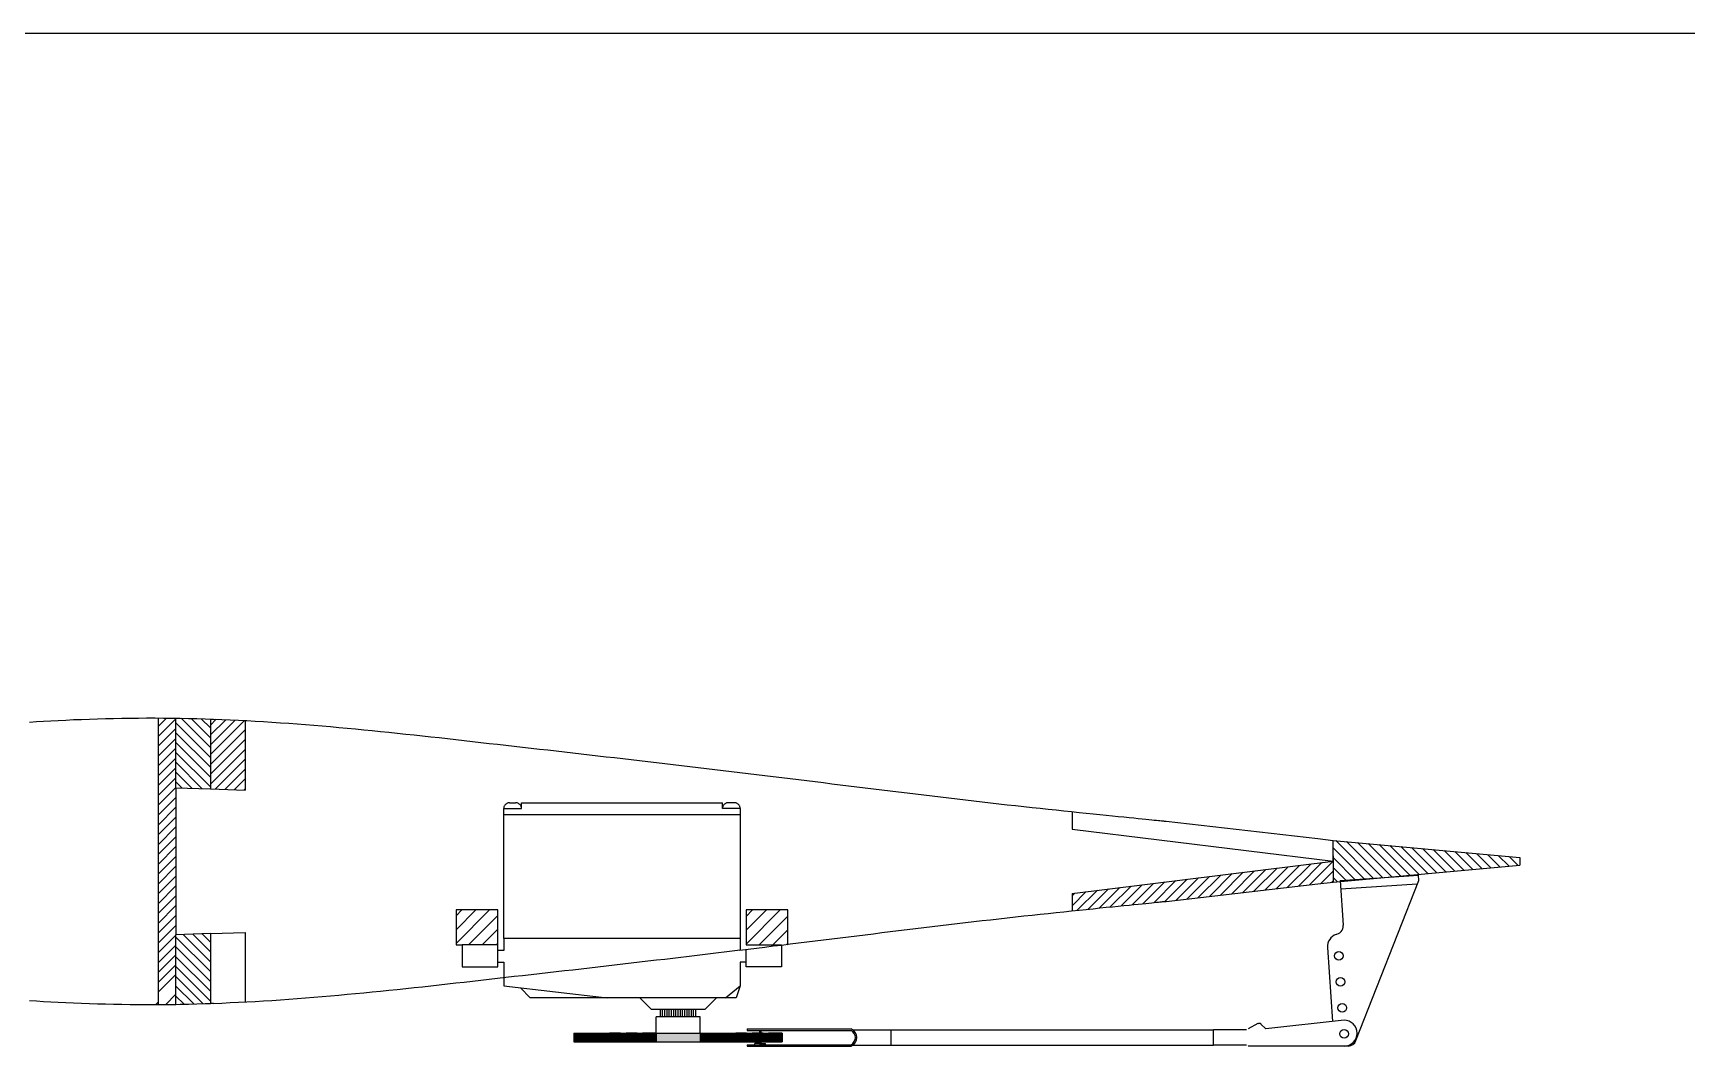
# Model space of a CAD drawing. Extents: x -766 to 850, y -844 to 880.
# Drawn here: x -267.1 to 34.6, y 694.5 to 879.5 of the extents above; entities that cross this region are included whole.
import ezdxf

# ---------------------------------------------------------------- set-up
doc = ezdxf.new("R2010")
doc.units = 0
doc.header["$LTSCALE"] = 25
doc.header["$MEASUREMENT"] = 0
doc.linetypes.add('HIDDEN', pattern=[9.525, 6.35, -3.175])
doc.layers.add('1', color=7, linetype='CONTINUOUS')
doc.layers.add('CONTINUOUS', color=7, linetype='CONTINUOUS')

# ---------------------------------------------------------------- blocks, each defined once
blk = doc.blocks.new('*U1')
at = {"layer": 'CONTINUOUS', "color": 7, "linetype": 'Continuous'}
for p, q in [((-24.22, 725.12), (-29.96, 730.86)), ((-22.57, 725.27), (-29.48, 732.17)), ((-20.93, 725.42), (-27.5, 731.99)), ((-19.28, 725.57), (-25.52, 731.81)), ((-17.64, 725.72), (-23.55, 731.63)), ((-15.99, 725.87), (-21.57, 731.45)), ((-14.34, 726.02), (-19.6, 731.27)), ((-12.7, 726.17), (-17.62, 731.09)), ((-11.05, 726.32), (-15.64, 730.91)), ((-9.41, 726.47), (-13.67, 730.73)), ((-7.76, 726.62), (-11.69, 730.55)), ((-6.11, 726.77), (-9.71, 730.37)), ((-4.47, 726.92), (-7.74, 730.19)), ((-25.87, 724.97), (-29.96, 729.06)), ((-27.51, 724.82), (-29.96, 727.27)), ((-2.82, 727.07), (-5.76, 730.01)), ((-1.18, 727.22), (-3.79, 729.83)), ((0.47, 727.37), (-1.81, 729.65)), ((2.12, 727.52), (0.17, 729.47)), ((3.76, 727.67), (2.14, 729.29)), ((-29.16, 724.67), (-29.96, 725.47))]:
    blk.add_line(p, q, dxfattribs=at)
blk = doc.blocks.new('*U2')
at = {"layer": 'CONTINUOUS', "color": 7, "linetype": 'Continuous'}
for p, q in [((-44.41, 722.93), (-40.19, 727.14)), ((-42.38, 723.17), (-38.15, 727.4)), ((-40.35, 723.4), (-36.1, 727.65)), ((-38.32, 723.63), (-34.05, 727.9)), ((-36.29, 723.87), (-32, 728.15)), ((-34.26, 724.1), (-29.96, 728.4)), ((-68.62, 720.27), (-64.77, 724.12)), ((-66.62, 720.47), (-62.72, 724.37)), ((-64.63, 720.67), (-60.67, 724.63)), ((-62.63, 720.87), (-58.63, 724.88)), ((-60.64, 721.07), (-56.58, 725.13)), ((-58.61, 721.3), (-54.53, 725.38)), ((-56.58, 721.53), (-52.48, 725.63)), ((-54.55, 721.77), (-50.43, 725.89)), ((-52.52, 722), (-48.39, 726.14)), ((-50.49, 722.23), (-46.34, 726.39)), ((-48.46, 722.47), (-44.29, 726.64)), ((-46.44, 722.7), (-42.24, 726.89)), ((-32.23, 724.33), (-29.96, 726.6)), ((-30.2, 724.57), (-29.96, 724.81)), ((-77.58, 720.29), (-75.01, 722.86)), ((-77.58, 722.08), (-77.06, 722.61)), ((-76.62, 719.45), (-72.96, 723.11)), ((-74.62, 719.66), (-70.91, 723.37)), ((-72.62, 719.87), (-68.87, 723.62)), ((-70.62, 720.07), (-66.82, 723.87))]:
    blk.add_line(p, q, dxfattribs=at)
blk = doc.blocks.new('*U3')
at = {"layer": 'CONTINUOUS', "color": 3, "linetype": 'Continuous'}
for p, q in [((-137.03, 718.32), (-135.84, 719.51)), ((-137.03, 715.81), (-133.33, 719.51)), ((-137.03, 713.29), (-130.81, 719.51)), ((-134.65, 713.16), (-129.41, 718.4)), ((-132.14, 713.16), (-129.41, 715.88)), ((-129.62, 713.16), (-129.41, 713.37))]:
    blk.add_line(p, q, dxfattribs=at)
blk = doc.blocks.new('*U5')
at = {"layer": 'CONTINUOUS', "color": 7, "linetype": 'Continuous'}
for p, q in [((-244.27, 752.98), (-242.72, 754.53)), ((-244.27, 751.18), (-241.03, 754.42)), ((-244.27, 749.39), (-241.03, 752.63)), ((-244.27, 747.59), (-241.03, 750.83)), ((-244.27, 745.8), (-241.03, 749.03)), ((-244.27, 744), (-241.03, 747.24)), ((-244.27, 742.2), (-241.03, 745.44)), ((-244.27, 740.41), (-241.03, 743.65)), ((-244.27, 738.61), (-241.03, 741.85)), ((-244.27, 736.81), (-241.03, 740.05)), ((-244.27, 735.02), (-241.03, 738.26)), ((-244.27, 733.22), (-241.03, 736.46)), ((-244.27, 731.43), (-241.03, 734.67)), ((-244.27, 729.63), (-241.03, 732.87)), ((-244.27, 727.83), (-241.03, 731.07)), ((-244.27, 726.04), (-241.03, 729.28)), ((-244.27, 724.24), (-241.03, 727.48)), ((-244.27, 722.45), (-241.03, 725.68)), ((-244.27, 720.65), (-241.03, 723.89)), ((-244.27, 718.85), (-241.03, 722.09)), ((-244.27, 717.06), (-241.03, 720.3)), ((-244.27, 715.26), (-241.03, 718.5)), ((-244.27, 713.47), (-241.03, 716.7)), ((-244.27, 711.67), (-241.03, 714.91)), ((-244.27, 709.87), (-241.03, 713.11)), ((-244.27, 708.08), (-241.03, 711.32)), ((-244.27, 706.28), (-241.03, 709.52)), ((-244.27, 704.49), (-241.03, 707.72)), ((-242.89, 702.27), (-241.03, 704.13)), ((-244.7, 702.26), (-244.27, 702.69)), ((-241.08, 702.29), (-241.03, 702.34))]:
    blk.add_line(p, q, dxfattribs=at)
blk = doc.blocks.new('*U6')
at = {"layer": 'CONTINUOUS', "color": 3, "linetype": 'Continuous'}
for p, q in [((-189.94, 718.43), (-188.86, 719.51)), ((-189.94, 715.92), (-186.35, 719.51)), ((-189.94, 713.4), (-183.83, 719.51)), ((-187.67, 713.16), (-182.32, 718.51)), ((-185.15, 713.16), (-182.32, 715.99)), ((-182.64, 713.16), (-182.32, 713.48))]:
    blk.add_line(p, q, dxfattribs=at)
blk = doc.blocks.new('*U11')
at = {"layer": 'CONTINUOUS', "color": 7, "linetype": 'Continuous'}
for p, q in [((-234.72, 710.06), (-239.7, 715.04)), ((-234.72, 711.86), (-237.96, 715.1)), ((-234.72, 713.65), (-236.23, 715.16)), ((-234.72, 708.26), (-241.03, 714.58)), ((-234.72, 706.47), (-241.03, 712.79)), ((-234.72, 704.67), (-241.03, 710.99)), ((-234.72, 702.88), (-241.03, 709.19)), ((-236.05, 702.41), (-241.03, 707.4)), ((-237.79, 702.36), (-241.03, 705.6)), ((-239.55, 702.32), (-241.03, 703.81))]:
    blk.add_line(p, q, dxfattribs=at)
blk = doc.blocks.new('*U12')
at = {"layer": 'CONTINUOUS', "color": 7, "linetype": 'Continuous'}
for p, q in [((-234.75, 753.25), (-233.68, 754.32)), ((-234.75, 751.45), (-231.95, 754.24)), ((-234.75, 749.66), (-230.24, 754.17)), ((-234.75, 747.86), (-228.53, 754.08)), ((-234.75, 746.06), (-228.4, 752.41)), ((-234.75, 744.27), (-228.4, 750.62)), ((-234.75, 742.47), (-228.4, 748.82)), ((-233.86, 741.56), (-228.4, 747.03)), ((-232.12, 741.5), (-228.4, 745.23)), ((-230.39, 741.44), (-228.4, 743.43)), ((-228.65, 741.38), (-228.4, 741.64))]:
    blk.add_line(p, q, dxfattribs=at)
blk = doc.blocks.new('*U13')
at = {"layer": 'CONTINUOUS', "color": 7, "linetype": 'Continuous'}
for p, q in [((-234.75, 749.15), (-240.09, 754.5)), ((-234.75, 750.95), (-238.26, 754.46)), ((-234.75, 752.75), (-236.41, 754.41)), ((-234.75, 747.36), (-241.03, 753.65)), ((-234.75, 745.56), (-241.03, 751.85)), ((-234.75, 743.77), (-241.03, 750.05)), ((-234.75, 741.97), (-241.03, 748.26)), ((-236.22, 741.65), (-241.03, 746.46)), ((-238.08, 741.71), (-241.03, 744.67)), ((-239.94, 741.78), (-241.03, 742.87))]:
    blk.add_line(p, q, dxfattribs=at)

msp = doc.modelspace()

# ---------------------------------------------------------------- linework, layer by layer
at = {"layer": '1', "color": 7, "linetype": 'Continuous'}
for p, q in [((-262.48, 754.12), (-261.09, 754.18)), ((-261.09, 754.18), (-259.69, 754.25)), ((-259.69, 754.25), (-258.26, 754.3)), ((-258.26, 754.3), (-256.82, 754.35)), ((-256.82, 754.35), (-255.36, 754.4)), ((-255.36, 754.4), (-253.89, 754.44)), ((-253.89, 754.44), (-252.4, 754.48)), ((-252.4, 754.48), (-250.9, 754.5)), ((-250.9, 754.5), (-249.4, 754.53)), ((-249.4, 754.53), (-247.88, 754.54)), ((-247.88, 754.54), (-246.37, 754.55)), ((-246.37, 754.55), (-244.84, 754.55)), ((-244.84, 754.55), (-243.32, 754.54)), ((-243.32, 754.54), (-241.8, 754.52)), ((-241.8, 754.52), (-240.27, 754.5)), ((-240.27, 754.5), (-238.75, 754.47)), ((-238.75, 754.47), (-237.22, 754.43)), ((-237.22, 754.43), (-235.7, 754.39)), ((-234.18, 754.33), (-232.65, 754.28)), ((-232.65, 754.28), (-231.13, 754.21)), ((-231.13, 754.21), (-229.6, 754.14)), ((-267.76, 753.81), (-266.48, 753.89)), ((-266.48, 753.89), (-265.17, 753.97)), ((-265.17, 753.97), (-263.84, 754.05)), ((-263.84, 754.05), (-262.48, 754.12)), ((-229.6, 754.14), (-228.4, 754.07)), ((-228.08, 754.06), (-226.56, 753.97)), ((-226.56, 753.97), (-225.03, 753.88)), ((-225.03, 753.88), (-223.51, 753.79)), ((-223.51, 753.79), (-221.98, 753.68)), ((-221.98, 753.68), (-220.46, 753.58)), ((-220.46, 753.58), (-218.94, 753.46)), ((-218.94, 753.46), (-217.41, 753.35)), ((-217.41, 753.35), (-215.89, 753.22)), ((-215.89, 753.22), (-214.36, 753.1)), ((-214.36, 753.1), (-212.84, 752.97)), ((-212.84, 752.97), (-211.32, 752.83)), ((-211.32, 752.83), (-209.79, 752.69)), ((-209.79, 752.69), (-208.27, 752.55)), ((-208.27, 752.55), (-206.74, 752.4)), ((-206.74, 752.4), (-205.22, 752.25)), ((-205.22, 752.25), (-203.7, 752.1)), ((-203.7, 752.1), (-202.17, 751.94)), ((-202.17, 751.94), (-200.65, 751.78)), ((-200.65, 751.78), (-199.12, 751.62)), ((-199.12, 751.62), (-197.6, 751.46)), ((-197.6, 751.46), (-196.08, 751.29)), ((-196.08, 751.29), (-194.55, 751.13)), ((-194.55, 751.13), (-193.03, 750.96)), ((-193.03, 750.96), (-191.5, 750.79)), ((-191.5, 750.79), (-189.98, 750.62)), ((-189.98, 750.62), (-188.46, 750.44)), ((-188.46, 750.44), (-186.93, 750.27)), ((-186.93, 750.27), (-185.41, 750.1)), ((-185.41, 750.1), (-183.88, 749.92)), ((-183.88, 749.92), (-182.36, 749.75)), ((-182.36, 749.75), (-180.84, 749.57)), ((-180.84, 749.57), (-179.31, 749.4)), ((-179.31, 749.4), (-177.79, 749.23)), ((-177.79, 749.23), (-176.26, 749.05)), ((-176.26, 749.05), (-174.74, 748.88)), ((-174.74, 748.88), (-173.22, 748.71)), ((-173.22, 748.71), (-171.69, 748.53)), ((-171.69, 748.53), (-170.17, 748.36)), ((-170.17, 748.36), (-168.64, 748.18)), ((-168.64, 748.18), (-167.12, 748.01)), ((-167.12, 748.01), (-165.6, 747.83)), ((-165.6, 747.83), (-164.07, 747.66)), ((-164.07, 747.66), (-162.55, 747.48)), ((-162.55, 747.48), (-161.02, 747.31)), ((-161.02, 747.31), (-159.5, 747.13)), ((-159.5, 747.13), (-157.98, 746.96)), ((-157.98, 746.96), (-156.45, 746.78)), ((-156.45, 746.78), (-154.93, 746.6)), ((-154.93, 746.6), (-153.4, 746.42)), ((-153.4, 746.42), (-151.88, 746.24)), ((-151.88, 746.24), (-150.36, 746.06)), ((-150.36, 746.06), (-148.83, 745.88)), ((-148.83, 745.88), (-147.31, 745.7)), ((-147.31, 745.7), (-145.78, 745.52)), ((-145.78, 745.52), (-144.26, 745.34)), ((-144.26, 745.34), (-142.74, 745.16)), ((-142.74, 745.16), (-141.21, 744.98)), ((-141.21, 744.98), (-139.69, 744.79)), ((-139.69, 744.79), (-138.16, 744.61)), ((-138.16, 744.61), (-136.64, 744.42)), ((-136.64, 744.42), (-135.12, 744.24)), ((-135.12, 744.24), (-133.59, 744.05)), ((-133.59, 744.05), (-132.07, 743.87)), ((-132.07, 743.87), (-130.54, 743.68)), ((-130.54, 743.68), (-129.02, 743.5)), ((-129.02, 743.5), (-127.5, 743.31)), ((-127.5, 743.31), (-125.97, 743.12)), ((-125.97, 743.12), (-124.45, 742.94)), ((-124.45, 742.94), (-122.92, 742.75)), ((-122.92, 742.75), (-121.4, 742.56)), ((-121.4, 742.56), (-119.88, 742.37)), ((-119.88, 742.37), (-118.35, 742.18)), ((-118.35, 742.18), (-116.83, 742)), ((-116.83, 742), (-115.3, 741.81)), ((-115.3, 741.81), (-113.78, 741.62)), ((-113.78, 741.62), (-112.26, 741.43)), ((-112.26, 741.43), (-110.73, 741.24)), ((-110.73, 741.24), (-109.21, 741.06)), ((-109.21, 741.06), (-107.68, 740.87)), ((-107.68, 740.87), (-106.16, 740.69)), ((-106.16, 740.69), (-104.64, 740.5)), ((-104.64, 740.5), (-103.11, 740.32)), ((-103.11, 740.32), (-101.59, 740.13)), ((-101.59, 740.13), (-100.06, 739.95)), ((-100.06, 739.95), (-98.54, 739.77)), ((-98.54, 739.77), (-97.02, 739.59)), ((-97.02, 739.59), (-95.49, 739.42)), ((-95.49, 739.42), (-93.97, 739.24)), ((-93.97, 739.24), (-92.44, 739.07)), ((-92.44, 739.07), (-90.92, 738.89)), ((-90.92, 738.89), (-89.4, 738.72)), ((-89.4, 738.72), (-87.88, 738.56)), ((-87.88, 738.56), (-86.37, 738.39)), ((-86.37, 738.39), (-84.86, 738.23)), ((-84.86, 738.23), (-83.38, 738.07)), ((-83.38, 738.07), (-81.91, 737.91)), ((-81.91, 737.91), (-80.47, 737.76)), ((-80.47, 737.76), (-79.05, 737.61)), ((-79.05, 737.61), (-77.67, 737.46)), ((-77.67, 737.46), (-76.31, 737.32)), ((-76.31, 737.32), (-75, 737.19)), ((-75, 737.19), (-73.73, 737.06)), ((-73.73, 737.06), (-72.5, 736.93)), ((-72.5, 736.93), (-71.33, 736.81)), ((-71.33, 736.81), (-70.2, 736.7)), ((-70.2, 736.7), (-69.14, 736.59)), ((-69.14, 736.59), (-68.13, 736.49)), ((-68.13, 736.49), (-67.19, 736.39)), ((-67.19, 736.39), (-66.32, 736.31)), ((-66.32, 736.31), (-65.52, 736.23)), ((-65.52, 736.23), (-64.8, 736.15)), ((-64.8, 736.15), (-64.14, 736.09)), ((-64.14, 736.09), (-63.56, 736.03)), ((-63.56, 736.03), (-63.04, 735.98)), ((-63.04, 735.98), (-62.58, 735.93)), ((-62.58, 735.93), (-62.18, 735.89)), ((-62.18, 735.89), (-61.84, 735.86)), ((-61.84, 735.86), (-61.54, 735.83)), ((-61.54, 735.83), (-61.29, 735.8)), ((-61.29, 735.8), (-61.07, 735.78)), ((-61.07, 735.78), (-60.9, 735.77)), ((-60.9, 735.77), (-60.77, 735.75)), ((-60.77, 735.75), (-60.66, 735.74)), ((-60.66, 735.74), (-60.58, 735.73)), ((-60.58, 735.73), (-60.52, 735.73)), ((-60.52, 735.73), (-60.48, 735.72)), ((-60.48, 735.72), (-60.46, 735.72)), ((-60.46, 735.72), (-60.45, 735.72)), ((-60.45, 735.72), (-60.44, 735.72)), ((-60.44, 735.72), (-32.77, 732.54)), ((-29.96, 729.38), (-29.96, 727.42)), ((-60.44, 721.09), (-32.77, 724.27)), ((-61.84, 720.95), (-61.54, 720.98)), ((-61.54, 720.98), (-61.29, 721)), ((-61.29, 721), (-61.07, 721.03)), ((-61.07, 721.03), (-60.9, 721.04)), ((-60.9, 721.04), (-60.77, 721.06)), ((-60.77, 721.06), (-60.66, 721.07)), ((-60.66, 721.07), (-60.58, 721.07)), ((-60.58, 721.07), (-60.52, 721.08)), ((-60.52, 721.08), (-60.48, 721.08)), ((-60.48, 721.08), (-60.46, 721.09)), ((-60.46, 721.09), (-60.45, 721.09)), ((-60.45, 721.09), (-60.44, 721.09)), ((-90.92, 717.91), (-89.4, 718.08)), ((-89.4, 718.08), (-87.88, 718.25)), ((-87.88, 718.25), (-86.37, 718.42)), ((-86.37, 718.42), (-84.86, 718.58)), ((-84.86, 718.58), (-83.38, 718.74)), ((-83.38, 718.74), (-81.91, 718.9)), ((-81.91, 718.9), (-80.47, 719.05)), ((-80.47, 719.05), (-79.05, 719.2)), ((-79.05, 719.2), (-77.67, 719.34)), ((-77.67, 719.34), (-76.31, 719.49)), ((-76.31, 719.49), (-75, 719.62)), ((-75, 719.62), (-73.73, 719.75)), ((-73.73, 719.75), (-72.5, 719.88)), ((-72.5, 719.88), (-71.33, 720)), ((-71.33, 720), (-70.2, 720.11)), ((-70.2, 720.11), (-69.14, 720.22)), ((-69.14, 720.22), (-68.13, 720.32)), ((-68.13, 720.32), (-67.19, 720.41)), ((-67.19, 720.41), (-66.32, 720.5)), ((-66.32, 720.5), (-65.52, 720.58)), ((-65.52, 720.58), (-64.8, 720.65)), ((-64.8, 720.65), (-64.14, 720.72)), ((-64.14, 720.72), (-63.56, 720.78)), ((-63.56, 720.78), (-63.04, 720.83)), ((-63.04, 720.83), (-62.58, 720.87)), ((-62.58, 720.87), (-62.18, 720.91)), ((-62.18, 720.91), (-61.84, 720.95)), ((-116.83, 714.81), (-115.3, 715)), ((-115.3, 715), (-113.78, 715.19)), ((-113.78, 715.19), (-112.26, 715.38)), ((-112.26, 715.38), (-110.73, 715.56)), ((-110.73, 715.56), (-109.21, 715.75)), ((-109.21, 715.75), (-107.68, 715.94)), ((-107.68, 715.94), (-106.16, 716.12)), ((-106.16, 716.12), (-104.64, 716.31)), ((-104.64, 716.31), (-103.11, 716.49)), ((-103.11, 716.49), (-101.59, 716.67)), ((-101.59, 716.67), (-100.06, 716.85)), ((-100.06, 716.85), (-98.54, 717.03)), ((-98.54, 717.03), (-97.02, 717.21)), ((-97.02, 717.21), (-95.49, 717.39)), ((-95.49, 717.39), (-93.97, 717.57)), ((-93.97, 717.57), (-92.44, 717.74)), ((-92.44, 717.74), (-90.92, 717.91)), ((-138.16, 712.2), (-136.64, 712.38)), ((-136.64, 712.38), (-135.12, 712.57)), ((-135.12, 712.57), (-133.59, 712.75)), ((-133.59, 712.75), (-132.07, 712.94)), ((-132.07, 712.94), (-130.54, 713.12)), ((-130.54, 713.12), (-129.02, 713.31)), ((-129.02, 713.31), (-127.5, 713.5)), ((-127.5, 713.5), (-125.97, 713.68)), ((-125.97, 713.68), (-124.45, 713.87)), ((-124.45, 713.87), (-122.92, 714.06)), ((-122.92, 714.06), (-121.4, 714.25)), ((-121.4, 714.25), (-119.88, 714.44)), ((-119.88, 714.44), (-118.35, 714.62)), ((-118.35, 714.62), (-116.83, 714.81)), ((-167.12, 708.8), (-165.6, 708.97)), ((-165.6, 708.97), (-164.07, 709.15)), ((-164.07, 709.15), (-162.55, 709.32)), ((-162.55, 709.32), (-161.02, 709.5)), ((-161.02, 709.5), (-159.5, 709.68)), ((-159.5, 709.68), (-157.98, 709.85)), ((-157.98, 709.85), (-156.45, 710.03)), ((-156.45, 710.03), (-154.93, 710.21)), ((-154.93, 710.21), (-153.4, 710.39)), ((-153.4, 710.39), (-151.88, 710.56)), ((-193.03, 705.85), (-191.5, 706.02)), ((-191.5, 706.02), (-189.98, 706.19)), ((-189.98, 706.19), (-188.46, 706.36)), ((-188.46, 706.36), (-186.93, 706.54)), ((-186.93, 706.54), (-185.41, 706.71)), ((-185.41, 706.71), (-183.88, 706.89)), ((-183.88, 706.89), (-182.36, 707.06)), ((-182.36, 707.06), (-180.84, 707.23)), ((-180.84, 707.23), (-179.31, 707.41)), ((-179.31, 707.41), (-177.79, 707.58)), ((-177.79, 707.58), (-176.26, 707.75)), ((-176.26, 707.75), (-174.74, 707.93)), ((-174.74, 707.93), (-173.22, 708.1)), ((-173.22, 708.1), (-171.69, 708.28)), ((-171.69, 708.28), (-170.17, 708.45)), ((-170.17, 708.45), (-168.64, 708.62)), ((-168.64, 708.62), (-167.12, 708.8)), ((-267.76, 702.99), (-266.48, 702.91)), ((-266.48, 702.91), (-265.17, 702.84)), ((-226.56, 702.83), (-225.03, 702.93)), ((-225.03, 702.93), (-223.51, 703.02)), ((-223.51, 703.02), (-221.98, 703.12)), ((-221.98, 703.12), (-220.46, 703.23)), ((-220.46, 703.23), (-218.94, 703.34)), ((-218.94, 703.34), (-217.41, 703.46)), ((-217.41, 703.46), (-215.89, 703.58)), ((-215.89, 703.58), (-214.36, 703.71)), ((-214.36, 703.71), (-212.84, 703.84)), ((-212.84, 703.84), (-211.32, 703.98)), ((-211.32, 703.98), (-209.79, 704.12)), ((-209.79, 704.12), (-208.27, 704.26)), ((-208.27, 704.26), (-206.74, 704.41)), ((-206.74, 704.41), (-205.22, 704.56)), ((-205.22, 704.56), (-203.7, 704.71)), ((-203.7, 704.71), (-202.17, 704.87)), ((-202.17, 704.87), (-200.65, 705.02)), ((-200.65, 705.02), (-199.12, 705.19)), ((-199.12, 705.19), (-197.6, 705.35)), ((-197.6, 705.35), (-196.08, 705.51)), ((-196.08, 705.51), (-194.55, 705.68)), ((-194.55, 705.68), (-193.03, 705.85)), ((-265.17, 702.84), (-263.84, 702.76)), ((-263.84, 702.76), (-262.48, 702.69)), ((-262.48, 702.69), (-261.09, 702.62)), ((-261.09, 702.62), (-259.69, 702.56)), ((-259.69, 702.56), (-258.26, 702.51)), ((-258.26, 702.51), (-256.82, 702.45)), ((-256.82, 702.45), (-255.36, 702.41)), ((-255.36, 702.41), (-253.89, 702.37)), ((-253.89, 702.37), (-252.4, 702.33)), ((-252.4, 702.33), (-250.9, 702.3)), ((-250.9, 702.3), (-249.4, 702.28)), ((-249.4, 702.28), (-247.88, 702.27)), ((-247.88, 702.27), (-246.37, 702.26)), ((-246.37, 702.26), (-244.84, 702.26)), ((-244.84, 702.26), (-243.32, 702.27)), ((-243.32, 702.27), (-241.8, 702.28)), ((-241.03, 702.29), (-240.27, 702.31)), ((-240.27, 702.31), (-238.75, 702.34)), ((-238.75, 702.34), (-237.22, 702.37)), ((-237.22, 702.37), (-235.7, 702.42)), ((-234.18, 702.47), (-232.65, 702.53)), ((-232.65, 702.53), (-231.13, 702.6)), ((-231.13, 702.6), (-229.6, 702.67)), ((-229.6, 702.67), (-228.08, 702.75)), ((-228.08, 702.75), (-226.56, 702.83))]:
    msp.add_line(p, q, dxfattribs=at)
at = {"layer": 'CONTINUOUS', "color": 7, "linetype": 'Continuous'}
for p, q in [((-766.16, 879.54), (850.01, 879.54)), ((-244.27, 754.55), (-244.27, 702.26)), ((-241.03, 741.81), (-241.03, 754.51)), ((-235.7, 754.39), (-234.75, 754.35)), ((-234.75, 754.35), (-234.75, 741.59)), ((-234.75, 754.35), (-234.18, 754.33)), ((-228.4, 754.07), (-228.4, 741.37)), ((-228.4, 754.07), (-228.08, 754.06)), ((-241.03, 741.81), (-241.03, 714.99)), ((-241.03, 741.81), (-234.75, 741.59)), ((-234.75, 741.59), (-228.4, 741.37)), ((-77.58, 737.45), (-77.58, 734.26)), ((-77.58, 734.26), (-29.96, 728.4)), ((-32.77, 732.54), (-29.96, 732.21)), ((-29.96, 732.21), (4.08, 729.11)), ((-29.96, 728.4), (-29.96, 732.21)), ((-77.58, 722.55), (-29.96, 728.4)), ((-29.96, 728.4), (-29.96, 724.59)), ((-29.96, 724.59), (4.08, 727.7)), ((4.08, 729.11), (4.08, 727.7)), ((-32.77, 724.27), (-29.96, 724.59)), ((-28.65, 724.89), (-14.39, 725.84)), ((-28.65, 724.89), (-28.1, 716.73)), ((-14.6, 724.23), (-28.54, 723.3)), ((-25.81, 695.69), (-14.33, 724.91)), ((-14.33, 724.91), (-14.39, 725.84)), ((-77.58, 722.55), (-77.58, 719.35)), ((-234.72, 715.21), (-241.03, 714.99)), ((-241.03, 702.29), (-241.03, 714.99)), ((-234.72, 715.21), (-228.4, 715.43)), ((-234.72, 715.21), (-234.72, 702.45)), ((-228.4, 715.43), (-228.4, 702.73)), ((-181.24, 714.29), (-181.24, 712.13)), ((-151.88, 710.56), (-138.11, 712.21)), ((-137.03, 712.13), (-137.03, 712.34)), ((-137.03, 709.97), (-137.03, 712.34)), ((-130.56, 713.12), (-130.56, 709.11)), ((-30.98, 712.67), (-30.08, 699.18)), ((-138.11, 709.97), (-138.11, 705.66)), ((-137.03, 709.97), (-138.11, 709.97)), ((-137.03, 709.11), (-137.03, 709.97)), ((-130.56, 709.11), (-137.03, 709.11)), ((-181.24, 707.19), (-181.24, 705.66)), ((-181.24, 705.66), (-162.37, 703.5)), ((-176.39, 703.5), (-178.2, 705.31)), ((-162.37, 703.5), (-176.39, 703.5)), ((-140.8, 703.5), (-162.37, 703.5)), ((-154.28, 701.35), (-156.44, 703.5)), ((-144.58, 701.35), (-142.42, 703.5)), ((-140.8, 703.5), (-138.11, 705.66)), ((-138.84, 703.5), (-140.8, 703.5)), ((-138.11, 705.66), (-138.84, 703.5)), ((-241.8, 702.28), (-241.03, 702.29)), ((-235.7, 702.42), (-234.72, 702.45)), ((-234.18, 702.47), (-234.72, 702.45)), ((-144.58, 701.35), (-154.28, 701.35)), ((-145.43, 700.01), (-153.43, 700.01)), ((-153.43, 697.03), (-153.43, 700.01)), ((-152.66, 700.01), (-152.66, 701.35)), ((-152.26, 700.01), (-152.26, 701.35)), ((-151.85, 700.01), (-151.85, 701.35)), ((-151.45, 700.01), (-151.45, 701.35)), ((-151.05, 700.01), (-151.05, 701.35)), ((-150.64, 700.01), (-150.64, 701.35)), ((-150.24, 700.01), (-150.24, 701.35)), ((-149.83, 700.01), (-149.83, 701.35)), ((-149.43, 700.01), (-149.43, 701.35)), ((-149.02, 700.01), (-149.02, 701.35)), ((-148.62, 700.01), (-148.62, 701.35)), ((-148.21, 700.01), (-148.21, 701.35)), ((-147.81, 700.01), (-147.81, 701.35)), ((-147.41, 700.01), (-147.41, 701.35)), ((-147, 700.01), (-147, 701.35)), ((-146.6, 700.01), (-146.6, 701.35)), ((-146.19, 700.01), (-146.19, 701.35)), ((-145.43, 697.03), (-145.43, 700.01)), ((-168.43, 697.03), (-165.93, 697.03)), ((-168.43, 697.03), (-168.43, 695.45)), ((-165.93, 697.03), (-164.93, 697.03)), ((-165.93, 697.03), (-165.93, 695.45)), ((-164.93, 697.03), (-164.93, 695.45)), ((-164.93, 697.03), (-162.93, 697.03)), ((-162.93, 697.03), (-161.93, 697.03)), ((-162.93, 697.03), (-162.93, 695.45)), ((-161.93, 697.03), (-161.93, 695.45)), ((-159.93, 697.03), (-161.93, 697.03)), ((-159.93, 697.03), (-159.93, 695.45)), ((-159.93, 697.03), (-158.93, 697.03)), ((-156.93, 697.03), (-158.93, 697.03)), ((-158.93, 697.03), (-158.93, 695.45)), ((-156.93, 697.03), (-155.93, 697.03)), ((-156.93, 697.03), (-156.93, 695.45)), ((-155.93, 697.03), (-155.93, 695.45)), ((-153.43, 697.03), (-155.93, 697.03)), ((-153.43, 697.03), (-145.43, 697.03)), ((-153.43, 697.03), (-153.43, 695.45)), ((-153.43, 697.03), (-153.43, 695.45)), ((-152.66, 697.03), (-146.19, 697.03)), ((-145.43, 697.03), (-145.43, 695.45)), ((-145.43, 697.03), (-145.43, 695.45)), ((-145.43, 697.03), (-142.93, 697.03)), ((-142.93, 697.03), (-141.93, 697.03)), ((-142.93, 697.03), (-142.93, 695.45)), ((-141.93, 697.03), (-139.93, 697.03)), ((-141.93, 697.03), (-141.93, 695.45)), ((-139.93, 697.03), (-139.93, 695.45)), ((-139.93, 697.03), (-138.93, 697.03)), ((-136.93, 697.03), (-138.93, 697.03)), ((-138.93, 697.03), (-138.93, 695.45)), ((-136.93, 697.03), (-136.93, 695.45)), ((-136.93, 697.03), (-135.93, 697.03)), ((-136.84, 697.83), (-136.84, 697.54)), ((-136.84, 697.83), (-117.86, 697.83)), ((-136.84, 697.54), (-117.86, 697.54)), ((-133.93, 697.03), (-135.93, 697.03)), ((-135.93, 697.03), (-135.93, 695.45)), ((-134.59, 697.54), (-134.59, 695.15)), ((-134.33, 697.54), (-134.33, 695.15)), ((-133.93, 697.03), (-132.93, 697.03)), ((-133.93, 697.03), (-133.93, 695.45)), ((-130.43, 697.03), (-132.93, 697.03)), ((-132.93, 697.03), (-132.93, 695.45)), ((-130.43, 697.03), (-130.43, 695.45)), ((-117.56, 697.66), (-110.65, 697.66)), ((-110.65, 697.66), (-110.65, 694.82)), ((-110.65, 697.66), (-51.79, 697.66)), ((-51.79, 694.82), (-51.79, 697.66)), ((-45.73, 697.66), (-51.79, 697.66)), ((-43.72, 698.77), (-45.44, 697.83)), ((-42.26, 697.83), (-43.12, 698.68)), ((-27.97, 699.41), (-42.26, 697.83)), ((-168.43, 695.45), (-153.43, 695.45)), ((-153.43, 695.45), (-145.43, 695.45)), ((-145.43, 695.45), (-130.43, 695.45)), ((-136.84, 694.93), (-117.86, 694.93)), ((-136.84, 694.93), (-136.84, 694.65)), ((-136.84, 694.65), (-117.86, 694.65)), ((-134.59, 695.15), (-135.44, 695.15)), ((-135.44, 694.93), (-135.44, 695.15)), ((-134.59, 695.15), (-134.87, 695.15)), ((-134.59, 695.15), (-134.59, 695.54)), ((-134.59, 695.15), (-134.33, 695.15)), ((-134.33, 695.15), (-133.48, 695.15)), ((-133.48, 694.93), (-133.48, 695.15)), ((-117.56, 694.82), (-110.65, 694.82)), ((-116.82, 696.24), (-117.1, 696.24)), ((-110.65, 694.82), (-51.79, 694.82)), ((-45.73, 694.82), (-51.79, 694.82)), ((-27.97, 694.65), (-45.44, 694.65)), ((-27.63, 694.66), (-27.92, 694.65)), ((-27.18, 694.69), (-27.63, 694.66))]:
    msp.add_line(p, q, dxfattribs=at)
at = {"layer": 'CONTINUOUS', "color": 3, "linetype": 'HIDDEN'}
for p, q in [((-180.16, 739.09), (-179.08, 739.09)), ((-178, 738.01), (-178, 739.09)), ((-178, 739.09), (-141.34, 739.09)), ((-141.34, 738.01), (-141.34, 739.09)), ((-141.34, 738.01), (-141.34, 739.09)), ((-139.18, 739.09), (-140.26, 739.09)), ((-181.24, 714.29), (-181.24, 738.01)), ((-181.24, 738.01), (-178, 738.01)), ((-181.24, 736.93), (-138.11, 736.93)), ((-138.11, 738.01), (-141.34, 738.01)), ((-138.11, 738.01), (-141.34, 738.01)), ((-138.11, 738.01), (-138.11, 714.29)), ((-182.32, 719.51), (-189.94, 719.51)), ((-189.94, 719.51), (-189.94, 713.16)), ((-182.32, 713.16), (-182.32, 719.51)), ((-137.03, 719.51), (-137.03, 713.16)), ((-129.41, 719.51), (-137.03, 719.51)), ((-129.41, 713.26), (-129.41, 719.51)), ((-189.94, 713.16), (-188.79, 713.16)), ((-182.32, 713.16), (-188.79, 713.16)), ((-188.79, 713.16), (-188.79, 709.11)), ((-182.32, 712.13), (-182.32, 713.16)), ((-182.32, 709.97), (-182.32, 712.94)), ((-181.24, 712.13), (-182.32, 712.13)), ((-181.24, 714.29), (-181.24, 712.13)), ((-138.11, 714.29), (-181.24, 714.29)), ((-138.11, 714.29), (-138.11, 712.21)), ((-137.03, 713.16), (-130.56, 713.16)), ((-188.79, 709.11), (-182.32, 709.11)), ((-182.32, 709.11), (-182.32, 709.97)), ((-182.32, 709.97), (-181.24, 709.97)), ((-181.24, 709.97), (-181.24, 707.19))]:
    msp.add_line(p, q, dxfattribs=at)
at = {"layer": 'CONTINUOUS', "color": 7, "linetype": 'Continuous', "const_width": 0.01}
for points in [[(-45.44, 697.83), (-45.46, 697.81), (-45.48, 697.79), (-45.5, 697.77), (-45.52, 697.75), (-45.54, 697.73), (-45.56, 697.72), (-45.59, 697.7), (-45.61, 697.69), (-45.64, 697.68), (-45.67, 697.67), (-45.7, 697.67), (-45.73, 697.66)], [(-134.59, 694.65), (-134.59, 694.63), (-134.58, 694.61), (-134.57, 694.59), (-134.56, 694.58), (-134.55, 694.56), (-134.54, 694.55), (-134.52, 694.54), (-134.5, 694.53), (-134.48, 694.53), (-134.46, 694.53), (-134.44, 694.53), (-134.42, 694.53), (-134.4, 694.54), (-134.39, 694.55), (-134.37, 694.56), (-134.36, 694.58), (-134.35, 694.59), (-134.34, 694.61), (-134.34, 694.63), (-134.33, 694.65)], [(-45.44, 694.65), (-45.46, 694.67), (-45.48, 694.69), (-45.5, 694.71), (-45.52, 694.73), (-45.54, 694.75), (-45.56, 694.76), (-45.59, 694.77), (-45.62, 694.78), (-45.64, 694.79), (-45.67, 694.8), (-45.73, 694.82)]]:
    msp.add_lwpolyline(points, dxfattribs=at)
at = {"layer": 'CONTINUOUS', "color": 7, "linetype": 'Continuous'}
for centre in [(-28.93, 711.16), (-28.61, 706.41), (-28.61, 706.41), (-28.29, 701.66), (-28.29, 701.66), (-27.97, 696.91)]:
    msp.add_circle(centre, 0.794, dxfattribs=at)
at = {"layer": 'CONTINUOUS', "color": 3, "linetype": 'HIDDEN'}
for centre, start, end in [((-180.16, 738.01), 90, 180), ((-179.08, 738.01), 0, 90), ((-140.26, 738.01), 90, 180), ((-139.18, 738.01), 0, 90)]:
    msp.add_arc(centre, 1.08, start, end, dxfattribs=at)
at = {"layer": 'CONTINUOUS', "color": 7, "linetype": 'Continuous'}
for centre, radius, start, end in [((-28.64, 712.82), 2.35, 108.2944, 183.8168), ((-29.69, 716.62), 1.59, 273.8168, 3.8168), ((-118.56, 696.24), 1.73, 293.7615, 66.2385), ((-118.61, 696.24), 1.51, 300.0123, 59.9877), ((-43.47, 698.32), 0.508, 45, 118.6751), ((-27.97, 697.03), 2.38, 270, 90), ((-27.28, 696.27), 1.59, 273.8168, 338.5598)]:
    msp.add_arc(centre, radius, start, end, dxfattribs=at)
at = {"layer": 'CONTINUOUS', "color": 7, "linetype": 'HIDDEN'}
for points in [[(-168.43, 697.03), (-165.93, 697.03), (-168.43, 695.45), (-165.93, 695.45)], [(-164.93, 697.03), (-162.93, 697.03), (-164.93, 695.45), (-162.93, 695.45)]]:
    msp.add_solid(points, dxfattribs=at)
at = {"layer": 'CONTINUOUS', "color": 7, "linetype": 'Continuous'}
for points in [[(-165.93, 695.45), (-164.93, 695.45), (-165.93, 697.03), (-164.93, 697.03)], [(-162.93, 695.45), (-161.93, 695.45), (-162.93, 697.03), (-161.93, 697.03)], [(-161.93, 697.03), (-159.93, 697.03), (-161.93, 695.45), (-159.93, 695.45)], [(-159.93, 695.45), (-158.93, 695.45), (-159.93, 697.03), (-158.93, 697.03)], [(-158.93, 697.03), (-156.93, 697.03), (-158.93, 695.45), (-156.93, 695.45)], [(-156.93, 695.45), (-155.93, 695.45), (-156.93, 697.03), (-155.93, 697.03)], [(-155.93, 697.03), (-153.43, 697.03), (-155.93, 695.45), (-153.43, 695.45)], [(-153.43, 697.03), (-145.43, 697.03), (-153.43, 695.45), (-145.43, 695.45)], [(-145.43, 697.03), (-142.93, 697.03), (-145.43, 695.45), (-142.93, 695.45)], [(-142.93, 695.45), (-141.93, 695.45), (-142.93, 697.03), (-141.93, 697.03)], [(-141.93, 697.03), (-139.93, 697.03), (-141.93, 695.45), (-139.93, 695.45)], [(-139.93, 695.45), (-138.93, 695.45), (-139.93, 697.03), (-138.93, 697.03)], [(-138.93, 697.03), (-136.93, 697.03), (-138.93, 695.45), (-136.93, 695.45)], [(-136.93, 695.45), (-135.93, 695.45), (-136.93, 697.03), (-135.93, 697.03)], [(-135.93, 697.03), (-133.93, 697.03), (-135.93, 695.45), (-133.93, 695.45)], [(-133.93, 695.45), (-132.93, 695.45), (-133.93, 697.03), (-132.93, 697.03)], [(-132.93, 697.03), (-130.43, 697.03), (-132.93, 695.45), (-130.43, 695.45)]]:
    msp.add_solid(points, dxfattribs=at)

# ---------------------------------------------------------------- block references
at = {"layer": 'CONTINUOUS'}
for name in ['*U5', '*U13', '*U12', '*U1', '*U2', '*U6', '*U3', '*U11']:
    msp.add_blockref(name, (0, 0), dxfattribs=at)

doc.saveas('drawing.dxf')
